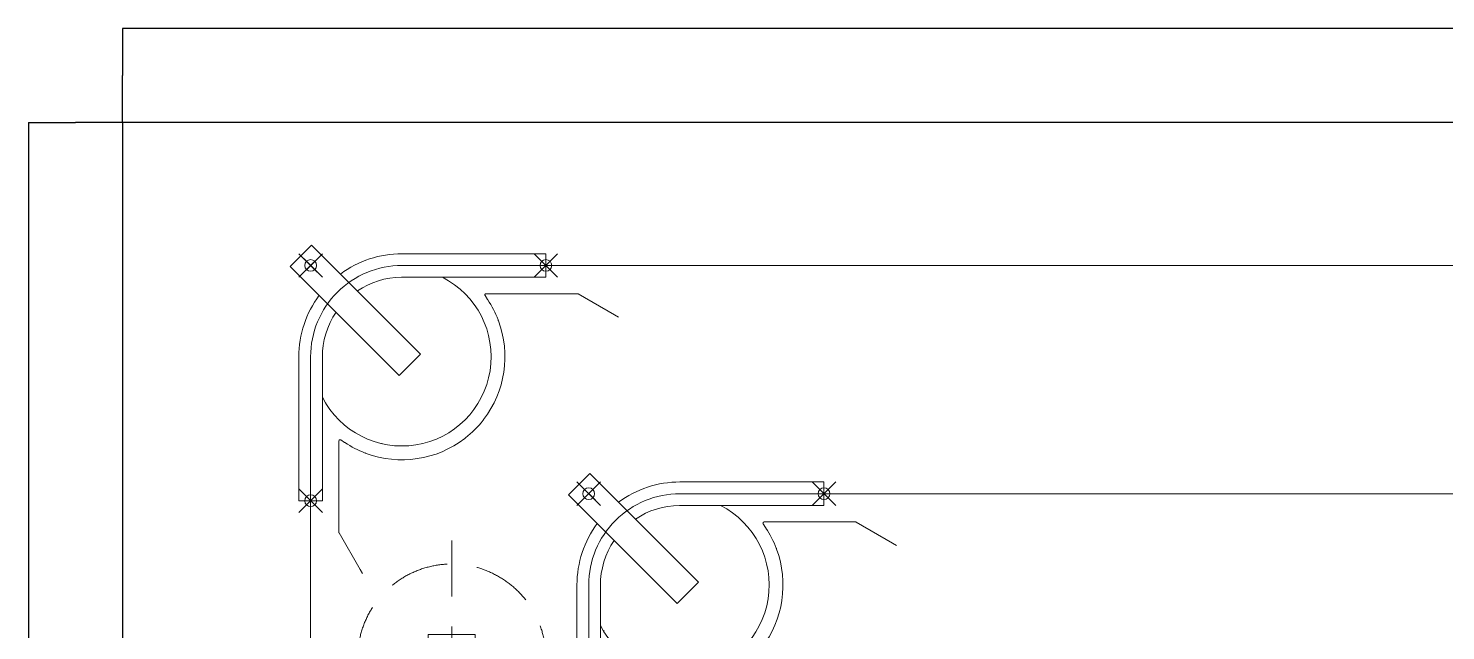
# Model space of a CAD drawing. Extents: x -3873 to 164127, y 7129 to 96529.
# Drawn here: x 10260 to 13272, y 69753 to 71033 of the extents above; entities that cross this region are included whole.
import ezdxf

# ---------------------------------------------------------------- set-up
doc = ezdxf.new("R2010")
doc.units = 0
doc.header["$PDMODE"] = 35
doc.header["$PDSIZE"] = 25
doc.linetypes.add('HIDDEN', pattern=[9.525, 6.35, -3.175])
doc.layers.get('0').update_dxf_attribs({"linetype": 'CONTINUOUS'})
doc.layers.add('BUILDING', color=2, linetype='CONTINUOUS')
doc.layers.add('LAYOUT Kromeka', color=1, linetype='CONTINUOUS', lineweight=5)

# ---------------------------------------------------------------- blocks, each defined once
blk = doc.blocks.new('general_wheeld_90_388b')
at = {"ltscale": 10}
for p, q in [((60.5, 568.5), (105.1, 645.8)), ((105.1, 645.8), (110.1, 654.5)), ((60.1, 567.2), (60.1, 374.1)), ((-25, 194), (-25, 500)), ((-25, 500), (25, 500)), ((25, 500), (25, 192.8)), ((115.7, 398.5), (116.7, 398.9)), ((116.7, 398.9), (117.6, 399.3)), ((60.1, 374.1), (60.1, 372.9)), ((72.1, 375.9), (64.2, 370.7)), ((72.9, 376.5), (72.1, 375.9)), ((327.4, 367.7), (328.1, 367.1)), ((328.9, 366.5), (328.1, 367.1)), ((366.5, 328.9), (367.1, 328.1)), ((367.1, 328.1), (367.7, 327.4)), ((-43.2, 2.1), (188.3, 233.6)), ((188.3, 233.6), (233.6, 188.3)), ((233.6, 188.3), (2.1, -43.2)), ((378.7, 151.2), (377.5, 151.6)), ((398.5, 115.7), (398.9, 116.7)), ((399.3, 117.7), (398.9, 116.7)), ((568.5, 60.5), (645.8, 105.1)), ((654.5, 110.1), (645.8, 105.1)), ((370.7, 64.2), (375.9, 72.1)), ((376.5, 72.9), (375.9, 72.1)), ((291, 32.6), (291.8, 31.5)), ((372.9, 60.1), (374.1, 60.1)), ((374.1, 60.1), (567.2, 60.1)), ((2.1, -43.2), (-43.2, 2.1)), ((14.1, 14.1), (-14.1, -14.1)), ((-9.8, 9.8), (9.8, -9.8)), ((500, 25), (195.2, 25)), ((500, -25), (500, 25)), ((194, -25), (500, -25))]:
    blk.add_line(p, q, dxfattribs=at)
blk.add_lwpolyline([(0, 500), (0, 194, 0.414214), (194, 0), (500, 0)], format="xyb", dxfattribs=at)
for centre, radius, start, end in [((62.7, 567.2), 2.65, 149.9994, 179.9994), ((194, 194), 219, 110.944, 123.5596), ((194, 194), 219, 52.4767, 110.3988), ((194, 194), 189.6, 296.9566, 153.0435), ((62.7, 372.9), 2.65, 179.9993, 303.8218), ((194, 194), 219, 38.0351, 51.9649), ((194, 194), 219, 339.6012, 37.5233), ((194, 194), 219, 180, 216.598), ((194, 194), 169, 180.4189, 214.0855), ((194, 194), 219, 326.4404, 339.056), ((372.9, 62.7), 2.65, 146.1781, 270.0002), ((567.2, 62.7), 2.65, 269.9998, 300.0008), ((194, 194), 169, 235.9145, 270.4211), ((194, 194), 219, 233.4021, 269.9842)]:
    blk.add_arc(centre, radius, start, end, dxfattribs=at)
at = {"color": 5, "ltscale": 10}
for p in [(0, 500), (0, 0), (500, 0)]:
    blk.add_point(p, dxfattribs=at)
blk = doc.blocks.new('chilling_column100')
at = {"color": 4, "linetype": 'HIDDEN', "ltscale": 20}
for p, q in [((0, -250), (0, 250)), ((-250, 0), (250, 0))]:
    blk.add_line(p, q, dxfattribs=at)
at = {"color": 1, "linetype": 'Continuous', "ltscale": 20}
for p, q in [((50, 50), (-50, 50)), ((-50, 50), (-50, -50)), ((50, -50), (50, 50)), ((-50, -50), (50, -50))]:
    blk.add_line(p, q, dxfattribs=at)
at = {"color": 4, "linetype": 'HIDDEN', "ltscale": 20}
blk.add_circle((0, 0), 200, dxfattribs=at)

msp = doc.modelspace()

# ---------------------------------------------------------------- linework, layer by layer
at = {"layer": 'BUILDING', "color": 2, "linetype": 'BYBLOCK'}
for p, q in [((23059.7, 71033), (10459.7, 71033)), ((10459.7, 71033), (10459.7, 70933)), ((10259.7, 70833), (10359.7, 70833)), ((10259.7, 70833), (10259.7, 38883))]:
    msp.add_line(p, q, dxfattribs=at)
at = {"layer": 'BUILDING', "color": 2}
for p, q in [((10459.7, 70833), (10459.7, 70933)), ((10459.7, 70833), (10359.7, 70833)), ((10459.7, 70833), (10459.7, 38883)), ((23059.7, 70833), (10459.7, 70833))]:
    msp.add_line(p, q, dxfattribs=at)
at = {"layer": 'LAYOUT Kromeka', "ltscale": 20}
for p, q in [((23059.7, 70529.2), (11359.7, 70529.2)), ((11950.7, 70044.2), (23059.7, 70044.2)), ((10859.7, 41491.1), (10859.7, 70029.2))]:
    msp.add_line(p, q, dxfattribs=at)

# ---------------------------------------------------------------- block references
at = {"layer": 'LAYOUT Kromeka', "ltscale": 20, "rotation": 270}
for p in [(10859.7, 70529.2), (11450.7, 70044.2)]:
    msp.add_blockref('general_wheeld_90_388b', p, dxfattribs=at)
at = {"layer": 'LAYOUT Kromeka', "ltscale": 20, "xscale": -1}
msp.add_blockref('chilling_column100', (11159.7, 69694.7), dxfattribs=at)

doc.saveas('drawing.dxf')
